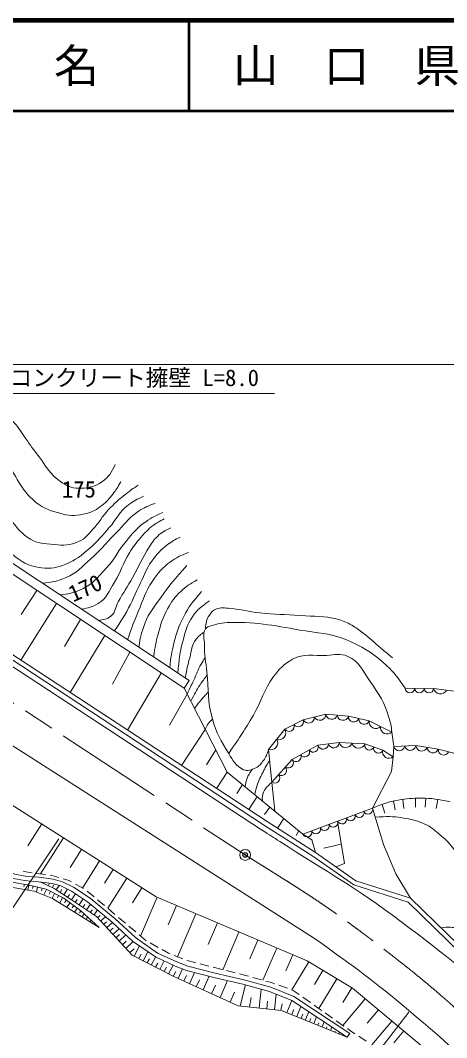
# Model space of a CAD drawing. Units: millimetres, scale not verified. Extents: x 40000 to 680000, y 20000 to 380000.
# Drawn here: x 314436 to 361413, y 267736 to 380000 of the extents above; entities that cross this region are included whole.
import ezdxf
from ezdxf.enums import TextEntityAlignment as Align

# ---------------------------------------------------------------- set-up
doc = ezdxf.new("R2010")
doc.units = ezdxf.units.MM
doc.header["$LTSCALE"] = 1000
doc.header["$PDMODE"] = 32
doc.header["$PDSIZE"] = 500
doc.linetypes.add('CHAIN', pattern=[18.5, 12, -1.5, 3.5, -1.5])
for name, color, linetype, lineweight in [('M-BGD', 7, 'Continuous', 13), ('M-BMK', 2, 'CHAIN', 13), ('M-BMK-SRVR', 3, 'Continuous', 13), ('M-STR-HTXT', 7, 'Continuous', 13), ('M-TTL', 2, 'Continuous', 140), ('M-TTL-LINE', 7, 'Continuous', 50), ('M-TTL-TXT', 7, 'Continuous', 13)]:
    doc.layers.add(name, color=color, linetype=linetype, lineweight=lineweight)
doc.layers.add('M-OTRS', color=6, linetype='Continuous')
doc.styles.add('ＭＳ ゴシック', font='')
doc.styles.get('ＭＳ ゴシック').set_extended_font_data('MS Gothic')

msp = doc.modelspace()

# ---------------------------------------------------------------- linework, layer by layer
at = {"layer": 'M-BGD'}
for p, q in [((332472, 306299), (311854, 320013)), ((333025, 307132), (312375, 320867)), ((316254, 317087), (314534, 314434)), ((318402, 315657), (314488, 309390)), ((305429, 314741), (341352, 291166)), ((305649, 315190), (341626, 291584)), ((305165, 314202), (341022, 290665)), ((321063, 313888), (319296, 310909)), ((323741, 312107), (319935, 305816)), ((326503, 310269), (324596, 306753)), ((329966, 307966), (326231, 301686)), ((333025, 307132), (332472, 306299)), ((332810, 305642), (330866, 302228)), ((337242, 297031), (332472, 306299)), ((334817, 301742), (332181, 297782)), ((355387, 301455), (355590, 299878)), ((312623, 300568), (346746, 278763)), ((355590, 299878), (355532, 298729)), ((335981, 299481), (334937, 297854)), ((342157, 295931), (341793, 299529)), ((355532, 298729), (355332, 297122)), ((337242, 297031), (336042, 295248)), ((345563, 290200), (337242, 297031)), ((355332, 297122), (353243, 293073)), ((338915, 295658), (338293, 294672)), ((342157, 295931), (342472, 292738)), ((340529, 294333), (339608, 292908)), ((357995, 294157), (357992, 293157)), ((359133, 294155), (359053, 293158)), ((312605, 293975), (329414, 283273)), ((341924, 293188), (341346, 292354)), ((345563, 290200), (353243, 293073)), ((354468, 289037), (353243, 293073)), ((354291, 293474), (354604, 292525)), ((355575, 293851), (355749, 292866)), ((356587, 294035), (356699, 293042)), ((360458, 294015), (360263, 293034)), ((343480, 291911), (342776, 290848)), ((316785, 291314), (315250, 288902)), ((349389, 291632), (350146, 286963)), ((319196, 289778), (316664, 285800)), ((345134, 290553), (344825, 290048)), ((346557, 289575), (345563, 290200)), ((346957, 288172), (346557, 289575)), ((349802, 289086), (347876, 288630)), ((355813, 285803), (354468, 289037)), ((321185, 288512), (319919, 286523)), ((323174, 287245), (321265, 284247)), ((324674, 286291), (323719, 284792)), ((350146, 286963), (349216, 286582)), ((315248, 285989), (314737, 286101)), ((315721, 285926), (315248, 285989)), ((317208, 285728), (316217, 285860)), ((317914, 285634), (317703, 285662)), ((318671, 285416), (317914, 285634)), ((319818, 285086), (319151, 285278)), ((326173, 285336), (324057, 282014)), ((357445, 283146), (355813, 285803)), ((313270, 284937), (315451, 284565)), ((315947, 283901), (313610, 284311)), ((314876, 284663), (314829, 284385)), ((315369, 284579), (315274, 284019)), ((315451, 284565), (317263, 284104)), ((315855, 284462), (315785, 284187)), ((316340, 284339), (316203, 283801)), ((318150, 284190), (316615, 284914)), ((316824, 284216), (316756, 283947)), ((317305, 284083), (317005, 283488)), ((317054, 284707), (317120, 284847)), ((317263, 284104), (319223, 283113)), ((317506, 284493), (317638, 284773)), ((317958, 284280), (318084, 284545)), ((319951, 283022), (318150, 284190)), ((318391, 284032), (318712, 284522)), ((318809, 283758), (319013, 284068)), ((319228, 283484), (319634, 284104)), ((320083, 284932), (319818, 285086)), ((321381, 284180), (320516, 284682)), ((327834, 284279), (326776, 282617)), ((317974, 283110), (315947, 283901)), ((317751, 283857), (317601, 283560)), ((318198, 283632), (317940, 283123)), ((323111, 279900), (317974, 283110)), ((318644, 283406), (318515, 283152)), ((319090, 283181), (318795, 282597)), ((319223, 283113), (321108, 281721)), ((319646, 283210), (319864, 283543)), ((322843, 281116), (319951, 283022)), ((320064, 282936), (320501, 283603)), ((320482, 282662), (320701, 282996)), ((320901, 282388), (321338, 283056)), ((322569, 283272), (321805, 283917)), ((323714, 282304), (322951, 282949)), ((329503, 283235), (327680, 278953)), ((329414, 283273), (346037, 276197)), ((319505, 282905), (319311, 282642)), ((319907, 282608), (319551, 282125)), ((320310, 282311), (320131, 282069)), ((320712, 282013), (320401, 281593)), ((321319, 282114), (321525, 282428)), ((321737, 281840), (322149, 282468)), ((322156, 281566), (322330, 281832)), ((322574, 281292), (322922, 281824)), ((324860, 281336), (324096, 281981)), ((331644, 282323), (330733, 280182)), ((321113, 281716), (320938, 281522)), ((321108, 281721), (323111, 279900)), ((321483, 281379), (321216, 281085)), ((321853, 281043), (321720, 280896)), ((322223, 280707), (322077, 280546)), ((326746, 276847), (322843, 281116)), ((322963, 280984), (323219, 281218)), ((323301, 280615), (323812, 281083)), ((326006, 280367), (325242, 281013)), ((333785, 281412), (331767, 276672)), ((322594, 280371), (322521, 280290)), ((323638, 280246), (323943, 280525)), ((323975, 279877), (324585, 280435)), ((324313, 279508), (324649, 279816)), ((324650, 279139), (325322, 279754)), ((327152, 279399), (326388, 280045)), ((336155, 280403), (335146, 278033)), ((324988, 278770), (325355, 279106)), ((325325, 278401), (326060, 279073)), ((328297, 278431), (327534, 279077)), ((338525, 279394), (336755, 275234)), ((340606, 278509), (339720, 276429)), ((325697, 277995), (326103, 278367)), ((326068, 277589), (326880, 278332)), ((326497, 277120), (326966, 277549)), ((326982, 276725), (327567, 277854)), ((329607, 277702), (328731, 278184)), ((330768, 277064), (330045, 277461)), ((342686, 277624), (341174, 274072)), ((331334, 274473), (326746, 276847)), ((327481, 276467), (327739, 276966)), ((327980, 276209), (328496, 277206)), ((328424, 275979), (328652, 276420)), ((328868, 275749), (329325, 276632)), ((329793, 275271), (330271, 276195)), ((330931, 277000), (330768, 277064)), ((332328, 276452), (331397, 276817)), ((332949, 276208), (332793, 276269)), ((333755, 276001), (332949, 276208)), ((344461, 276868), (343706, 275092)), ((346037, 276197), (351025, 273205)), ((329330, 275510), (329569, 275972)), ((330277, 275020), (330528, 275504)), ((330761, 274769), (331263, 275738)), ((331823, 274251), (332310, 275328)), ((335209, 275630), (334240, 275877)), ((336662, 275258), (335693, 275506)), ((338115, 274886), (337146, 275134)), ((346224, 276085), (344371, 272997)), ((347768, 275159), (346842, 273615)), ((331286, 274497), (331558, 275022)), ((338429, 271264), (331334, 274473)), ((332446, 273970), (332728, 274593)), ((333069, 273688), (333632, 274934)), ((333820, 273348), (334160, 274100)), ((334572, 273009), (335251, 274511)), ((336437, 272165), (337281, 274031)), ((339265, 274592), (338600, 274762)), ((339567, 274510), (339265, 274592)), ((341014, 274115), (340049, 274378)), ((342108, 273817), (341497, 273984)), ((349312, 274232), (347341, 270948)), ((335505, 272587), (335926, 273520)), ((338671, 271238), (339249, 273565)), ((340739, 271015), (340962, 273083)), ((342452, 273692), (342108, 273817)), ((343863, 273181), (342922, 273522)), ((344515, 272944), (344333, 273011)), ((345173, 272480), (344515, 272944)), ((350954, 273247), (349969, 271605)), ((351025, 273205), (359951, 265738)), ((337544, 271664), (338045, 272771)), ((339705, 271127), (339874, 272154)), ((341586, 270924), (341678, 271772)), ((342434, 270833), (342617, 272528)), ((343809, 270509), (344350, 271829)), ((346398, 271614), (345582, 272191)), ((352431, 272029), (349972, 269089)), ((343227, 270747), (338429, 271264)), ((343143, 270756), (343292, 271451)), ((350462, 267781), (343227, 270747)), ((344360, 270283), (344585, 270834)), ((344910, 270057), (345362, 271159)), ((345836, 269678), (346212, 270596)), ((347624, 270748), (346807, 271325)), ((353901, 270799), (352671, 269330)), ((345373, 269868), (345561, 270326)), ((346298, 269488), (346449, 269855)), ((346761, 269299), (347062, 270033)), ((347686, 268919), (347912, 269470)), ((348849, 269883), (348032, 270460)), ((350074, 269017), (349257, 269594)), ((355371, 269570), (353170, 266939)), ((347223, 269109), (347336, 269384)), ((348149, 268729), (348224, 268913)), ((348611, 268540), (348762, 268907)), ((349074, 268350), (349112, 268442)), ((349537, 268160), (349612, 268344)), ((350833, 268481), (350482, 268729)), ((351309, 268167), (350833, 268481)), ((356686, 268470), (355586, 267154)), ((350462, 267781), (350738, 268198)), ((352561, 267341), (351726, 267891))]:
    msp.add_line(p, q, dxfattribs=at)
for points in [[(356851, 306304), (359977, 306267), (362848, 305904), (365647, 304922), (368736, 303687)], [(341793, 299529), (343574, 301782), (345610, 302800), (348118, 303418), (350589, 303200), (352879, 302691), (355387, 301455)], [(350738, 268198), (344573, 272281), (342037, 273299), (339076, 274134), (335888, 274862), (332903, 275641), (331685, 276094), (329562, 277073), (327122, 278773), (324876, 280846), (322131, 283134), (320305, 284329), (319073, 284942), (318042, 285222), (316478, 285438), (314974, 285566), (313836, 285791), (312822, 286275), (311346, 287379), (305793, 292405), (297027, 298078), (290687, 301563), (286895, 302144), (280946, 295865)], [(350462, 267781), (344339, 271836), (341876, 272825), (338952, 273649), (335770, 274376), (332753, 275164), (331493, 275632), (329312, 276638), (326808, 278382), (324547, 280470), (321833, 282732), (320056, 283895), (318895, 284472), (317941, 284731), (316423, 284941), (314905, 285070), (313677, 285312), (312562, 285845), (311028, 286992), (305488, 292007), (296771, 297648), (290524, 301082), (287078, 301610), (281281, 295492)], [(342157, 295931), (344374, 298438), (347209, 300001), (349571, 300292), (352406, 300147), (354369, 299456), (355532, 298729)], [(355590, 299878), (358029, 299959), (360484, 299571), (362778, 298974), (364700, 298166), (366203, 297278)], [(341356, 291163), (346678, 287757), (351187, 284582), (357181, 282705), (373133, 267145), (383679, 256919), (385746, 255041), (387556, 254254), (388960, 253892)], [(341626, 291584), (346957, 288172), (351411, 285036), (357445, 283146), (373481, 267504), (384022, 257284), (386021, 255466), (387693, 254740), (388906, 254569), (394170, 255775)]]:
    msp.add_lwpolyline(points, dxfattribs=at)
for centre, radius, start, end in [((357372, 306319), 521, 181.69105, 356.97655), ((358414, 306307), 521, 181.69105, 356.97655), ((359456, 306295), 521, 181.69105, 356.97655), ((360729, 306448), 774, 193.49594, 332.07554), ((347451, 303426), 667, 208.33832, 359.34307), ((348747, 303498), 635, 187.2153, 342.6998), ((349983, 303389), 635, 187.2153, 342.6998), ((351182, 303164), 594, 176.56794, 338.37445), ((344050, 302103), 574, 213.94301, 19.18709), ((345068, 302612), 574, 213.94301, 19.18709), ((346197, 303117), 667, 208.33832, 359.34307), ((352327, 302910), 594, 176.56794, 338.37445), ((353611, 302596), 739, 172.61268, 314.92344), ((354865, 301978), 739, 172.61268, 314.92344), ((342921, 301384), 766, 251.98074, 31.37903), ((342030, 300257), 766, 251.98074, 31.37903), ((346716, 299777), 541, 213.22498, 24.50934), ((347787, 300177), 604, 196.94214, 357.09086), ((348968, 300323), 604, 196.94214, 357.09086), ((350293, 300509), 754, 196.73271, 337.39595), ((351711, 300436), 754, 196.73271, 337.39595), ((352904, 299994), 521, 162.88068, 338.35029), ((353885, 299648), 521, 162.88068, 338.35029), ((356195, 300021), 622, 193.22954, 350.56349), ((357415, 300061), 622, 193.22954, 350.56349), ((358664, 299997), 636, 183.39022, 338.66453), ((359892, 299803), 636, 183.39022, 338.66453), ((344826, 298735), 541, 213.22498, 24.50934), ((345771, 299256), 541, 213.22498, 24.50934), ((355067, 299280), 720, 165.80407, 310.18516), ((361083, 299520), 601, 175.08611, 335.70499), ((343219, 297225), 561, 234.78793, 42.25498), ((343958, 298061), 561, 234.78793, 42.25498), ((342480, 296389), 561, 234.78793, 42.25498), ((352759, 292906), 513, 201.92194, 19.09876), ((349879, 291828), 513, 201.92194, 19.09876), ((350839, 292187), 513, 201.92194, 19.09876), ((351799, 292547), 513, 201.92194, 19.09876), ((346999, 290751), 513, 201.92194, 19.09876), ((347959, 291110), 513, 201.92194, 19.09876), ((348919, 291469), 513, 201.92194, 19.09876), ((346039, 290392), 513, 201.92194, 19.09876)]:
    msp.add_arc(centre, radius, start, end, dxfattribs=at)
for points, knots in [([(294479, 340837), (297195, 338959), (297979, 338413), (300095, 336694), (302271, 334925), (303467, 333892), (305438, 331896), (307080, 330232), (308080, 329343), (309417, 327425), (310427, 325978), (310664, 324962), (311653, 323500), (312437, 322340), (312846, 321609), (313952, 320751), (314887, 320025), (315576, 319736), (316750, 319588), (317804, 319456), (318452, 319597), (319440, 319988), (320583, 320440), (321123, 320935), (322057, 321733), (322981, 322522), (323395, 323077), (324202, 323986), (325064, 324958), (325292, 325770), (326346, 326530), (326954, 326969), (327242, 327145), (328018, 327475)], [0, 0, 0, 0, 1, 1, 1, 2, 2, 2, 3, 3, 3, 4, 4, 4, 5, 5, 5, 6, 6, 6, 7, 7, 7, 8, 8, 8, 9, 9, 9, 10, 10, 10, 11, 11, 11, 11]), ([(298995, 340687), (301567, 338468), (302289, 337772), (304283, 335781), (307543, 332526), (308998, 330357), (311971, 326839), (313240, 325338), (313620, 324154), (315188, 322968), (316156, 322236), (316980, 322288), (318186, 322151), (319231, 322032), (319901, 322043), (320858, 322478), (321600, 322815), (321879, 323248), (322439, 323841), (323168, 324612), (323402, 325194), (324129, 325967), (324841, 326725), (325268, 327131), (326092, 327766), (326588, 328149), (326769, 328283), (327400, 328693)], [0, 0, 0, 0, 1, 1, 1, 2, 2, 2, 3, 3, 3, 4, 4, 4, 5, 5, 5, 6, 6, 6, 7, 7, 7, 8, 8, 8, 9, 9, 9, 9]), ([(303684, 340251), (306141, 338314), (306905, 337735), (308754, 335890), (310388, 334260), (311240, 333277), (312680, 331474), (314085, 329712), (314381, 328279), (316114, 326839), (317082, 326035), (317841, 325848), (319058, 325531), (320068, 325268), (320713, 325350), (321730, 325585), (322454, 325753), (322816, 326025), (323420, 326458), (323971, 326852), (324204, 327176), (324620, 327712), (325007, 328211), (325130, 328425), (325492, 329075)], [0, 0, 0, 0, 1, 1, 1, 2, 2, 2, 3, 3, 3, 4, 4, 4, 5, 5, 5, 6, 6, 6, 7, 7, 7, 8, 8, 8, 8]), ([(310499, 338507), (311841, 337499), (312277, 337134), (313279, 336108), (314565, 334791), (314961, 333779), (316114, 332346), (317212, 330982), (317578, 329900), (319058, 328966), (319771, 328516), (320289, 328314), (321130, 328366), (322065, 328423), (322650, 328542), (323420, 329075), (324194, 329610), (324442, 330100), (324892, 330983)], [0, 0, 0, 0, 1, 1, 1, 2, 2, 2, 3, 3, 3, 4, 4, 4, 5, 5, 5, 6, 6, 6, 6]), ([(316848, 317892), (318007, 318007), (318502, 318096), (319471, 318505), (320693, 319021), (321190, 319671), (322180, 320554), (323490, 321724), (324057, 322553), (325306, 323789), (326126, 324602), (326469, 325216), (327450, 325825), (328130, 326247), (328446, 326395), (329304, 326697)], [0, 0, 0, 0, 1, 1, 1, 2, 2, 2, 3, 3, 3, 4, 4, 4, 5, 5, 5, 5]), ([(318803, 316592), (319707, 316675), (320092, 316785), (320866, 317080), (322317, 317633), (322880, 318466), (323941, 319600), (324939, 320668), (325208, 321505), (326158, 322617), (326817, 323387), (327170, 323854), (327975, 324470), (328743, 325058), (329111, 325236), (330120, 325706)], [0, 0, 0, 0, 1, 1, 1, 2, 2, 2, 3, 3, 3, 4, 4, 4, 5, 5, 5, 5]), ([(321149, 315031), (321944, 315140), (322338, 315259), (322996, 315638), (324004, 316219), (324195, 317014), (324813, 318001), (325565, 319200), (325706, 320030), (326448, 321236), (326885, 321944), (327161, 322328), (327721, 322944), (328214, 323486), (328472, 323823), (329065, 324252), (329519, 324581), (329717, 324693), (330301, 324979)], [0, 0, 0, 0, 1, 1, 1, 2, 2, 2, 3, 3, 3, 4, 4, 4, 5, 5, 5, 6, 6, 6, 6]), ([(323038, 313775), (323611, 313840), (323963, 313908), (324413, 314257), (324955, 314677), (324881, 315220), (325213, 315820), (325810, 316900), (326204, 317472), (326812, 318546), (327554, 319856), (327849, 320661), (328666, 321926), (328978, 322410), (329154, 322694), (329574, 323089), (330062, 323548), (330348, 323670), (331028, 323998)], [0, 0, 0, 0, 1, 1, 1, 2, 2, 2, 3, 3, 3, 4, 4, 4, 5, 5, 5, 6, 6, 6, 6]), ([(324784, 312614), (325340, 313401), (325490, 313644), (325903, 314330), (326625, 315526), (326875, 316280), (327503, 317528), (328053, 318623), (328186, 319345), (328920, 320327), (329509, 321115), (329871, 321562), (330665, 322144), (331173, 322517), (331394, 322656), (332046, 322980)], [0, 0, 0, 0, 1, 1, 1, 2, 2, 2, 3, 3, 3, 4, 4, 4, 5, 5, 5, 5]), ([(326244, 311642), (326773, 313143), (326925, 313562), (327430, 314766), (327987, 316095), (328176, 316921), (328993, 318110), (329641, 319053), (330054, 319597), (330992, 320254), (331699, 320750), (332046, 320919), (332955, 321272)], [0, 0, 0, 0, 1, 1, 1, 2, 2, 2, 3, 3, 3, 4, 4, 4, 4]), ([(327495, 310811), (327673, 312011), (327768, 312465), (328157, 313457), (328638, 314686), (329190, 315241), (329938, 316329), (330939, 317785), (331378, 318252), (332773, 319854)], [0, 0, 0, 0, 1, 1, 1, 2, 2, 2, 3, 3, 3, 3]), ([(329123, 309727), (329285, 310909), (329347, 311286), (329611, 312258), (329916, 313385), (330104, 314032), (330665, 315057), (331117, 315884), (331433, 316336), (332119, 316983), (332749, 317577), (333076, 317772), (333936, 318255)], [0, 0, 0, 0, 1, 1, 1, 2, 2, 2, 3, 3, 3, 4, 4, 4, 4]), ([(330903, 308544), (331035, 309812), (331088, 310228), (331355, 311276), (331651, 312434), (331869, 313082), (332409, 314148), (333022, 315357), (333404, 315784), (334408, 316983)], [0, 0, 0, 0, 1, 1, 1, 2, 2, 2, 3, 3, 3, 3]), ([(331792, 307952), (331931, 309567), (331956, 310126), (332337, 311458), (332651, 312556), (332726, 313256), (333391, 314184), (333976, 315001), (334375, 315304), (335281, 315929)], [0, 0, 0, 0, 1, 1, 1, 2, 2, 2, 3, 3, 3, 3]), ([(334830, 312842), (334908, 313503), (334899, 313873), (335273, 314367), (335499, 314666), (335628, 314882), (335976, 315022), (336547, 315251), (336936, 315139), (337551, 315094), (338839, 315001), (339538, 314755), (340822, 314610), (342556, 314414), (343541, 314466), (345280, 314319), (346892, 314183), (347837, 314323), (349400, 313907), (350038, 313737), (350379, 313568), (350957, 313247), (351468, 312962), (351725, 312751), (352192, 312399), (352986, 311801), (353374, 311395), (354131, 310751), (354642, 310316), (354802, 310180), (355439, 309636)], [0, 0, 0, 0, 1, 1, 1, 2, 2, 2, 3, 3, 3, 4, 4, 4, 5, 5, 5, 6, 6, 6, 7, 7, 7, 8, 8, 8, 9, 9, 9, 10, 10, 10, 10]), ([(356851, 306304), (356033, 307504), (355691, 307921), (354785, 308808), (353501, 310063), (352580, 310578), (350968, 311370), (349118, 312278), (347877, 312293), (345843, 312624), (342607, 313150), (340779, 313617), (337502, 313551), (336679, 313534), (336207, 313438), (335430, 313169), (335178, 313082), (334963, 313073), (334830, 312842), (334490, 312250), (334730, 311780), (334721, 311097), (334705, 309921), (334874, 309269), (334994, 308099), (335201, 306073), (335035, 304878), (335593, 302919), (336045, 301334), (336522, 300502), (337393, 299103), (337894, 298296), (338168, 297706), (339028, 297304), (339512, 297077), (339893, 297290), (340380, 297509), (340801, 297698), (340956, 297957), (341231, 298328), (341540, 298743), (341609, 298978), (341793, 299529)], [0, 0, 0, 0, 1, 1, 1, 2, 2, 2, 3, 3, 3, 4, 4, 4, 5, 5, 5, 6, 6, 6, 7, 7, 7, 8, 8, 8, 9, 9, 9, 10, 10, 10, 11, 11, 11, 12, 12, 12, 13, 13, 13, 14, 14, 14, 14]), ([(332612, 307407), (332801, 308476), (332854, 308797), (333100, 309665), (333329, 310474), (333269, 311050), (333803, 311701), (334099, 312062), (334269, 312225), (334693, 312501)], [0, 0, 0, 0, 1, 1, 1, 2, 2, 2, 3, 3, 3, 3]), ([(337393, 299103), (338740, 301068), (339128, 301628), (340114, 303325), (341057, 304947), (341225, 306075), (342350, 307577), (343009, 308458), (343465, 308941), (344421, 309485), (345707, 310217), (346706, 309845), (348183, 309922), (349099, 309969), (349690, 310185), (350528, 309813), (351851, 309224), (352148, 308217), (352981, 307032), (353989, 305599), (354594, 304744), (355053, 303052), (355220, 302437), (355300, 302183), (355387, 301455)], [0, 0, 0, 0, 1, 1, 1, 2, 2, 2, 3, 3, 3, 4, 4, 4, 5, 5, 5, 6, 6, 6, 7, 7, 7, 8, 8, 8, 8]), ([(332810, 305642), (333165, 306382), (333256, 306571), (333536, 307169), (333863, 307867), (333973, 308296), (334360, 308962), (334527, 309251), (334586, 309356), (334811, 309687)], [0, 0, 0, 0, 1, 1, 1, 2, 2, 2, 3, 3, 3, 3]), ([(333217, 304852), (333659, 305729), (333779, 306006), (334239, 306685), (334533, 307118), (334644, 307272), (335040, 307759)], [0, 0, 0, 0, 1, 1, 1, 2, 2, 2, 2]), ([(333637, 304034), (333961, 304507), (334056, 304648), (334360, 305013), (334651, 305363), (334766, 305478), (335154, 305867)], [0, 0, 0, 0, 1, 1, 1, 2, 2, 2, 2]), ([(334817, 301742), (334929, 302032), (334972, 302142), (335127, 302365), (335285, 302591), (335375, 302670), (335613, 302876)], [0, 0, 0, 0, 1, 1, 1, 2, 2, 2, 2]), ([(340261, 294553), (340398, 295144), (340447, 295327), (340618, 295807), (340825, 296390), (340994, 296697), (341280, 297245), (341511, 297688), (341597, 297838), (341911, 298358)], [0, 0, 0, 0, 1, 1, 1, 2, 2, 2, 3, 3, 3, 3]), ([(339228, 295400), (339268, 295795), (339297, 295944), (339406, 296276), (339558, 296739), (339701, 296909), (340021, 297362)], [0, 0, 0, 0, 1, 1, 1, 2, 2, 2, 2]), ([(341106, 293859), (341093, 294275), (341077, 294482), (341227, 294836), (341360, 295148), (341504, 295292), (341736, 295539), (341890, 295703), (341953, 295763), (342157, 295931)], [0, 0, 0, 0, 1, 1, 1, 2, 2, 2, 3, 3, 3, 3]), ([(353243, 293073), (354497, 293559), (354923, 293739), (356054, 293946), (357035, 294125), (357601, 294164), (358598, 294164), (359867, 294163), (360364, 294039), (361821, 293752)], [0, 0, 0, 0, 1, 1, 1, 2, 2, 2, 3, 3, 3, 3]), ([(353551, 292059), (354894, 292139), (355380, 292185), (356527, 291997), (357527, 291834), (358108, 291727), (359023, 291295), (359700, 290975), (360019, 290678), (360598, 290204), (361246, 289675), (361594, 289343), (362101, 288678), (362513, 288135), (362640, 287757), (362900, 287127), (363299, 286161), (363380, 285569), (363645, 284558), (363863, 283729), (363844, 283227), (364118, 282414), (364494, 281299), (364699, 280652), (365317, 279652), (365823, 278833), (366173, 278413), (366808, 277689), (367721, 276647), (368196, 276003), (369297, 275163), (370318, 274384), (371108, 274287), (372169, 273564), (372876, 273081), (373229, 272746), (373841, 272146), (374694, 271309), (375026, 270702), (375876, 269862), (377422, 268334), (378196, 267314), (380056, 266189), (381203, 265495), (381891, 265158), (383158, 264719), (385029, 264071), (386125, 263855), (388048, 263382), (389364, 263059), (390095, 262814), (391441, 262655), (392103, 262577), (392343, 262548), (393143, 262515)], [0, 0, 0, 0, 1, 1, 1, 2, 2, 2, 3, 3, 3, 4, 4, 4, 5, 5, 5, 6, 6, 6, 7, 7, 7, 8, 8, 8, 9, 9, 9, 10, 10, 10, 11, 11, 11, 12, 12, 12, 13, 13, 13, 14, 14, 14, 15, 15, 15, 16, 16, 16, 17, 17, 17, 18, 18, 18, 18]), ([(341022, 290665), (342007, 290041), (342256, 289877), (343045, 289371), (348290, 286001), (351381, 284322), (356360, 280570), (361496, 276701), (364300, 274420), (369082, 270121), (372401, 267136), (374177, 265364), (377211, 262089), (380390, 258655), (381398, 257368), (384919, 252917)], [0, 0, 0, 0, 1, 1, 1, 2, 2, 2, 3, 3, 3, 4, 4, 4, 5, 5, 5, 5]), ([(360809, 279865), (361598, 280003), (362040, 279922), (362809, 279784), (365294, 279339), (365697, 277106), (367486, 275325), (370123, 272702), (371583, 271215), (374156, 268528), (377121, 265433), (378602, 263526), (381646, 260508), (383466, 258703), (384147, 258039), (386284, 256071)], [0, 0, 0, 0, 1, 1, 1, 2, 2, 2, 3, 3, 3, 4, 4, 4, 5, 5, 5, 5]), ([(346746, 278763), (351813, 275142), (353267, 274060), (357217, 270758), (361869, 266870), (364338, 264511), (368540, 260140), (370467, 258135), (371519, 256975), (373224, 254779), (374460, 253187), (374874, 252618), (376245, 250595)], [0, 0, 0, 0, 1, 1, 1, 2, 2, 2, 3, 3, 3, 4, 4, 4, 4])]:
    msp.add_open_spline(points, degree=3, knots=knots, dxfattribs=at)
at = {"layer": 'M-BMK'}
msp.add_line((303695, 311202), (339209, 287900), dxfattribs=at)
msp.add_open_spline([(339209, 287900), (346010, 283646), (348025, 282425), (353310, 278406), (358021, 274824), (360577, 272692), (364923, 268674), (368590, 265284), (370579, 263305), (373964, 259633), (376685, 256681), (377575, 255650), (380711, 251881)], degree=3, knots=[0, 0, 0, 0, 1, 1, 1, 2, 2, 2, 3, 3, 3, 4, 4, 4, 4], dxfattribs=at)
at = {"layer": 'M-BMK-SRVR'}
msp.add_circle((339209, 287900), 600, dxfattribs=at)
at = {"layer": 'M-OTRS'}
msp.add_point((339209, 287900), dxfattribs=at)
at = {"layer": 'M-STR-HTXT'}
for p, q in [((383581, 342032), (155575, 342032)), ((308500, 338820), (342448, 338820)), ((318691, 289682), (298932, 260126)), ((357243, 270541), (346390, 256440))]:
    msp.add_line(p, q, dxfattribs=at)
at = {"layer": 'M-TTL'}
msp.add_line((680000, 380000), (40000, 380000), dxfattribs=at)
at = {"layer": 'M-TTL-LINE'}
for p, q in [((333000, 380000), (333000, 370000)), ((40000, 370000), (680000, 370000))]:
    msp.add_line(p, q, dxfattribs=at)

# ---------------------------------------------------------------- texts
at = {"layer": 'M-BGD', "style": 'ＭＳ ゴシック'}
msp.add_text('175', height=1833, dxfattribs=at).set_placement((320888, 328253), align=Align.MIDDLE_CENTER)
msp.add_text('170', height=1833, rotation=24.167, dxfattribs=at).set_placement((321578, 317359), align=Align.MIDDLE_CENTER)
at = {"layer": 'M-STR-HTXT', "style": 'ＭＳ ゴシック'}
msp.add_text('コンクリート擁壁 L=8.0', height=1833, dxfattribs=at).set_placement((326992, 339092), align=Align.BOTTOM_CENTER)
at = {"layer": 'M-TTL-TXT', "style": 'ＭＳ ゴシック'}
for s, p in [('県\u3000名', (315625, 375000)), ('山\u3000口\u3000県', (350375, 375000))]:
    msp.add_text(s, height=3666, dxfattribs=at).set_placement(p, align=Align.MIDDLE_CENTER)

doc.saveas('drawing.dxf')
